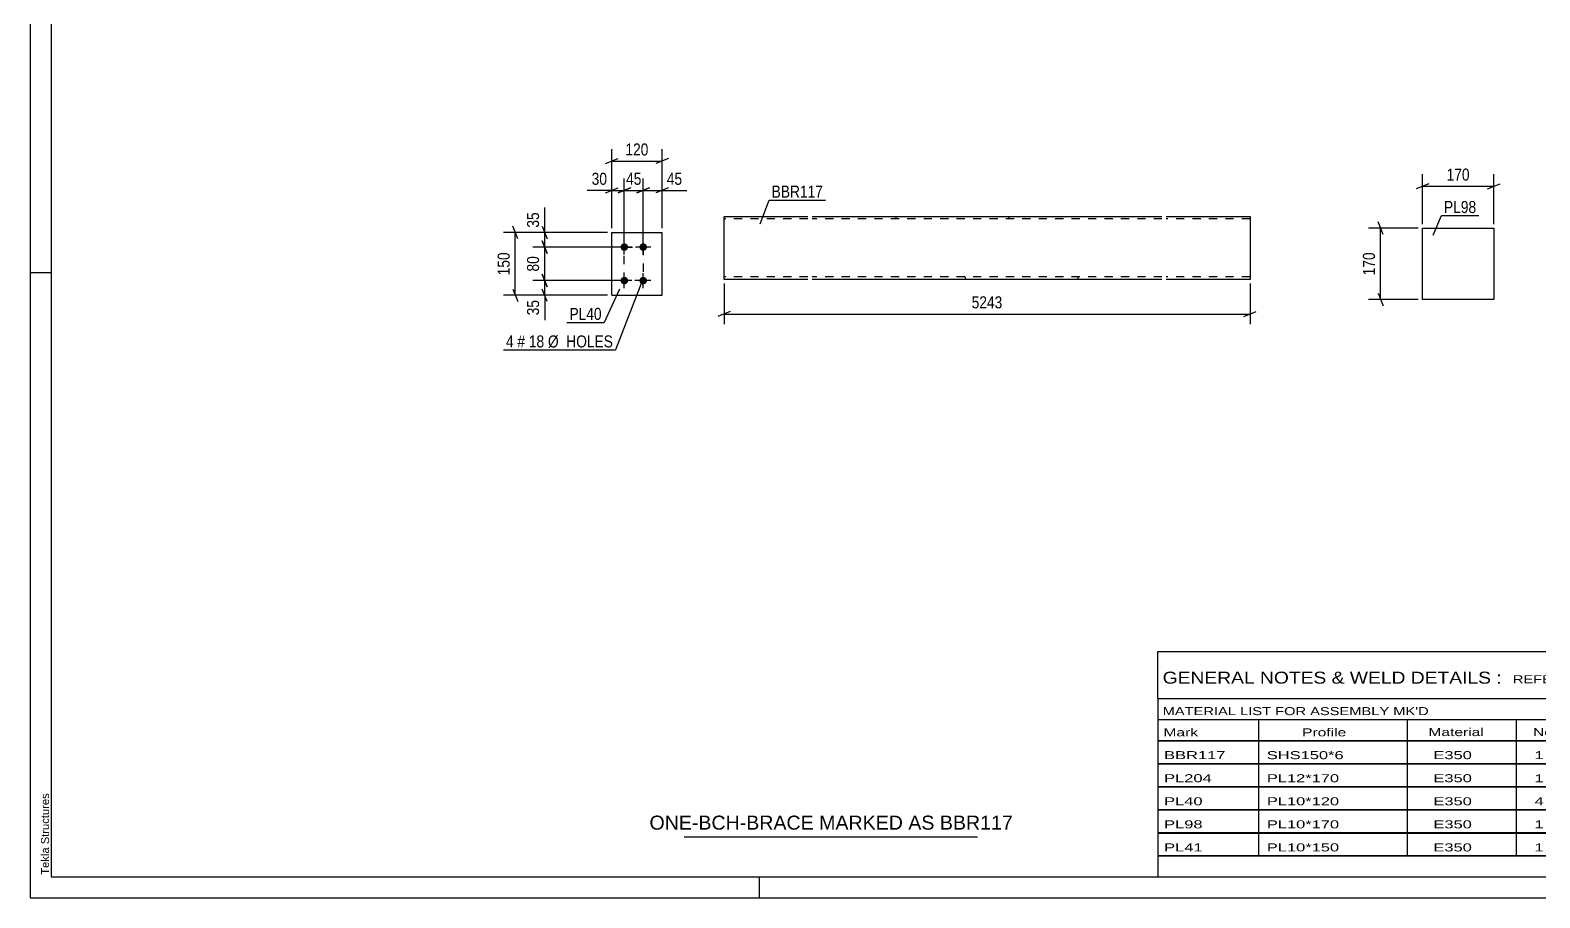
# Model space of a CAD drawing. Header units: millimetres. Extents: x 0 to 594, y 0 to 420.
# Drawn here: x 0 to 360.1, y 0 to 206.9 of the extents above; entities that cross this region are included whole.
import ezdxf

# ---------------------------------------------------------------- set-up
doc = ezdxf.new("R2010")
doc.units = ezdxf.units.MM
doc.linetypes.add('DXK_LINE_DOT2', pattern=[3.9198, 1.9599, -1.9599])
doc.styles.add('Arial', font='ARIAL.TTF', dxfattribs={"height": 0.2})
doc.styles.add('Arial Narrow', font='ARIALN.TTF', dxfattribs={"height": 0.2})

# ---------------------------------------------------------------- blocks, each defined once
blk = doc.blocks.new('Unknown-580611105-1130')
at = {"color": 5, "linetype": 'Continuous'}
for p, q in [((0, 420), (0, 0)), ((5, 415), (5, 5)), ((5, 149), (0, 149)), ((5, 5), (589, 5)), ((174, 0), (174, 5)), ((0, 0), (594, 0))]:
    blk.add_line(p, q, dxfattribs=at)
at = {"color": 174, "linetype": 'Continuous', "style": 'Arial'}
blk.add_text('Tekla Structures', height=1.9102, rotation=90, dxfattribs=at).set_placement((4.5, 5.5))
blk = doc.blocks.new('Part-580611105-2167 - 2161')
at = {"color": 2, "linetype": 'Continuous'}
for p, q in [((138.73, 143.67), (138.73, 158.67)), ((138.73, 158.67), (150.73, 158.67)), ((150.73, 143.67), (150.73, 158.67)), ((138.73, 143.67), (138.73, 143.67)), ((138.73, 143.67), (150.73, 143.67)), ((150.73, 143.67), (150.73, 143.67))]:
    blk.add_line(p, q, dxfattribs=at)
at = {"color": 7, "linetype": 'DXK_LINE_DOT2'}
for p, q in [((138.73, 158.67), (150.73, 158.67)), ((138.73, 143.67), (138.73, 143.67)), ((138.73, 143.67), (150.73, 143.67)), ((150.73, 143.67), (150.73, 143.67))]:
    blk.add_line(p, q, dxfattribs=at)
blk = doc.blocks.new('Bolt-580611105-2200 - 2161')
at = {"linetype": 'Continuous'}
for points in [[(141.73, 154.27), (141.54, 154.29), (141.37, 154.35), (141.2, 154.44), (141.06, 154.57), (140.95, 154.72), (140.88, 154.89), (140.84, 155.08), (140.84, 155.27), (140.88, 155.45), (140.95, 155.62), (141.06, 155.77), (141.2, 155.9), (141.37, 155.99), (141.54, 156.05), (141.73, 156.07), (141.92, 156.05), (142.1, 155.99), (142.26, 155.9), (142.4, 155.77), (142.51, 155.62), (142.59, 155.45), (142.63, 155.27), (142.63, 155.08), (142.59, 154.89), (142.51, 154.72), (142.4, 154.57), (142.26, 154.44), (142.1, 154.35), (141.92, 154.29)], [(146.23, 154.27), (146.04, 154.29), (145.87, 154.35), (145.7, 154.44), (145.56, 154.57), (145.45, 154.72), (145.38, 154.89), (145.34, 155.08), (145.34, 155.27), (145.38, 155.45), (145.45, 155.62), (145.56, 155.77), (145.7, 155.9), (145.87, 155.99), (146.04, 156.05), (146.23, 156.07), (146.42, 156.05), (146.6, 155.99), (146.76, 155.9), (146.9, 155.77), (147.01, 155.62), (147.09, 155.45), (147.13, 155.27), (147.13, 155.08), (147.09, 154.89), (147.01, 154.72), (146.9, 154.57), (146.76, 154.44), (146.6, 154.35), (146.42, 154.29)], [(141.73, 146.27), (141.54, 146.29), (141.37, 146.35), (141.2, 146.44), (141.06, 146.57), (140.95, 146.72), (140.88, 146.89), (140.84, 147.08), (140.84, 147.27), (140.88, 147.45), (140.95, 147.62), (141.06, 147.77), (141.2, 147.9), (141.37, 147.99), (141.54, 148.05), (141.73, 148.07), (141.92, 148.05), (142.1, 147.99), (142.26, 147.9), (142.4, 147.77), (142.51, 147.62), (142.59, 147.45), (142.63, 147.27), (142.63, 147.08), (142.59, 146.89), (142.51, 146.72), (142.4, 146.57), (142.26, 146.44), (142.1, 146.35), (141.92, 146.29)], [(146.23, 146.27), (146.04, 146.29), (145.87, 146.35), (145.7, 146.44), (145.56, 146.57), (145.45, 146.72), (145.38, 146.89), (145.34, 147.08), (145.34, 147.27), (145.38, 147.45), (145.45, 147.62), (145.56, 147.77), (145.7, 147.9), (145.87, 147.99), (146.04, 148.05), (146.23, 148.07), (146.42, 148.05), (146.6, 147.99), (146.76, 147.9), (146.9, 147.77), (147.01, 147.62), (147.09, 147.45), (147.13, 147.27), (147.13, 147.08), (147.09, 146.89), (147.01, 146.72), (146.9, 146.57), (146.76, 146.44), (146.6, 146.35), (146.42, 146.29)]]:
    blk.add_hatch(color=1, dxfattribs=at).paths.add_polyline_path(points)
at = {"color": 1, "linetype": 'Continuous'}
for p, q in [((143.53, 155.17), (139.93, 155.17)), ((141.73, 153.37), (141.73, 156.97)), ((148.03, 155.17), (144.43, 155.17)), ((146.23, 153.37), (146.23, 156.97)), ((141.73, 145.37), (141.73, 148.97)), ((146.23, 145.37), (146.23, 148.97)), ((143.53, 147.17), (139.93, 147.17)), ((148.03, 147.17), (144.43, 147.17))]:
    blk.add_line(p, q, dxfattribs=at)
blk = doc.blocks.new('Part-580611105-2404 - 2398')
at = {"color": 2, "linetype": 'Continuous'}
for p, q in [((332.13, 142.67), (332.13, 159.67)), ((332.13, 159.67), (349.13, 159.67)), ((349.13, 159.67), (349.13, 142.67)), ((349.13, 142.67), (332.13, 142.67))]:
    blk.add_line(p, q, dxfattribs=at)
blk = doc.blocks.new('Part-580611105-2436 - 2428')
at = {"color": 2, "linetype": 'Continuous'}
for p, q in [((165.51, 147.56), (165.51, 162.47)), ((165.51, 162.47), (185.51, 162.47)), ((186.51, 162.47), (269.99, 162.47)), ((270.99, 162.47), (290.99, 162.47)), ((290.99, 162.47), (290.99, 147.47)), ((165.51, 147.47), (165.51, 147.56)), ((185.51, 147.47), (165.51, 147.47)), ((269.99, 147.47), (186.51, 147.47)), ((290.99, 147.47), (270.99, 147.47))]:
    blk.add_line(p, q, dxfattribs=at)
at = {"color": 7, "linetype": 'DXK_LINE_DOT2'}
for p, q in [((206.51, 162.47), (206.51, 161.87)), ((233.37, 162.47), (233.37, 161.87)), ((185.51, 161.87), (165.51, 161.87)), ((269.99, 161.87), (186.51, 161.87)), ((290.99, 161.87), (270.99, 161.87)), ((165.51, 148.07), (165.51, 148.12)), ((185.51, 148.07), (165.51, 148.07)), ((269.99, 148.07), (186.51, 148.07)), ((223.13, 147.47), (223.13, 148.07)), ((249.99, 147.47), (249.99, 148.07)), ((290.99, 148.07), (270.99, 148.07)), ((290.99, 148.07), (290.99, 148.12))]:
    blk.add_line(p, q, dxfattribs=at)
blk = doc.blocks.new('Rectangle-580611105-2384 - 2161')
at = {"color": 1, "linetype": 'DXK_LINE_DOT2'}
blk.add_lwpolyline([(141.73, 155.17), (146.23, 155.17), (146.23, 147.17), (141.73, 147.17), (141.73, 155.17)], close=True, dxfattribs=at)
blk = doc.blocks.new('StraightDimension-580611105-2344 - 2161')
at = {"color": 7, "linetype": 'Continuous'}
for p, q in [((140.23, 168.07), (143.23, 169.27)), ((141.73, 156.17), (141.73, 171.52)), ((147.73, 169.27), (144.73, 168.07)), ((146.23, 156.17), (146.23, 171.52)), ((141.73, 168.67), (146.23, 168.67))]:
    blk.add_line(p, q, dxfattribs=at)
at = {"color": 0}
blk.add_wipeout([(146.41, 169.42), (146.41, 173.62), (141.55, 173.62), (141.55, 169.42)], dxfattribs=at)
at = {"color": 3, "style": 'Arial Narrow'}
blk.add_text('45', height=2.863, dxfattribs=at).set_placement((142.15, 170.02))
blk = doc.blocks.new('StraightDimension-580611105-2300 - 2161')
at = {"color": 7, "linetype": 'Continuous'}
for p, q in [((137.73, 158.67), (119.88, 158.67)), ((122.13, 160.17), (123.33, 157.17)), ((122.73, 155.17), (122.73, 158.67)), ((140.73, 155.17), (119.88, 155.17)), ((123.33, 153.67), (122.13, 156.67))]:
    blk.add_line(p, q, dxfattribs=at)
at = {"color": 0}
blk.add_wipeout([(121.98, 164.05), (117.78, 164.05), (117.78, 159.2), (121.98, 159.2)], dxfattribs=at)
at = {"color": 7, "linetype": 'Continuous'}
blk.add_line((122.73, 158.67), (122.73, 164.58), dxfattribs=at)
blk.add_line((122.73, 158.67), (122.73, 164.58), dxfattribs=at)
at = {"color": 3, "style": 'Arial Narrow'}
blk.add_text('35', height=2.863, rotation=90.0002, dxfattribs=at).set_placement((121.38, 159.8))
blk = doc.blocks.new('StraightDimension-580611105-2277 - 2161')
at = {"color": 7, "linetype": 'Continuous'}
for p, q in [((122.13, 148.67), (123.33, 145.67)), ((140.73, 147.17), (119.88, 147.17)), ((123.33, 142.17), (122.13, 145.17)), ((122.73, 143.67), (122.73, 147.17)), ((137.73, 143.67), (119.88, 143.67))]:
    blk.add_line(p, q, dxfattribs=at)
at = {"color": 0}
blk.add_wipeout([(121.98, 143.15), (117.78, 143.15), (117.78, 138.29), (121.98, 138.29)], dxfattribs=at)
at = {"color": 7, "linetype": 'Continuous'}
blk.add_line((122.73, 143.67), (122.73, 137.77), dxfattribs=at)
blk.add_line((122.73, 143.67), (122.73, 137.77), dxfattribs=at)
at = {"color": 3, "style": 'Arial Narrow'}
blk.add_text('35', height=2.863, rotation=90.0002, dxfattribs=at).set_placement((121.38, 138.89))
blk = doc.blocks.new('StraightDimension-580611105-2290 - 2161')
at = {"color": 7, "linetype": 'Continuous'}
for p, q in [((140.73, 155.17), (119.88, 155.17)), ((122.13, 156.67), (123.33, 153.67)), ((122.73, 147.17), (122.73, 155.17)), ((123.33, 145.67), (122.13, 148.67)), ((140.73, 147.17), (119.88, 147.17))]:
    blk.add_line(p, q, dxfattribs=at)
at = {"color": 0}
blk.add_wipeout([(121.98, 153.6), (117.78, 153.6), (117.78, 148.74), (121.98, 148.74)], dxfattribs=at)
at = {"color": 3, "style": 'Arial Narrow'}
blk.add_text('80', height=2.863, rotation=90.0002, dxfattribs=at).set_placement((121.38, 149.34))
blk = doc.blocks.new('StraightDimension-580611105-2314 - 2161')
at = {"color": 7, "linetype": 'Continuous'}
for p, q in [((137.73, 158.67), (112.88, 158.67)), ((116.33, 157.17), (115.13, 160.17)), ((115.73, 143.67), (115.73, 158.67)), ((115.13, 145.17), (116.33, 142.17)), ((137.73, 143.67), (112.88, 143.67))]:
    blk.add_line(p, q, dxfattribs=at)
at = {"color": 0}
blk.add_wipeout([(114.98, 154.51), (110.78, 154.51), (110.78, 147.83), (114.98, 147.83)], dxfattribs=at)
at = {"color": 3, "style": 'Arial Narrow'}
blk.add_text('150', height=2.863, rotation=90.0002, dxfattribs=at).set_placement((114.38, 148.43))
blk = doc.blocks.new('StraightDimension-580611105-2331 - 2161')
at = {"color": 7, "linetype": 'Continuous'}
for p, q in [((137.23, 168.07), (140.23, 169.27)), ((138.73, 159.67), (138.73, 171.52)), ((143.23, 169.27), (140.23, 168.07)), ((141.73, 156.17), (141.73, 171.52)), ((138.73, 168.67), (141.73, 168.67))]:
    blk.add_line(p, q, dxfattribs=at)
at = {"color": 0}
blk.add_wipeout([(138.21, 169.42), (138.21, 173.62), (133.35, 173.62), (133.35, 169.42)], dxfattribs=at)
at = {"color": 7, "linetype": 'Continuous'}
blk.add_line((138.73, 168.67), (132.83, 168.67), dxfattribs=at)
blk.add_line((138.73, 168.67), (132.83, 168.67), dxfattribs=at)
at = {"color": 3, "style": 'Arial Narrow'}
blk.add_text('30', height=2.863, dxfattribs=at).set_placement((133.95, 170.02))
blk = doc.blocks.new('StraightDimension-580611105-2354 - 2161')
at = {"color": 7, "linetype": 'Continuous'}
for p, q in [((144.73, 168.07), (147.73, 169.27)), ((146.23, 156.17), (146.23, 171.52)), ((152.23, 169.27), (149.23, 168.07)), ((150.73, 159.67), (150.73, 171.52)), ((146.23, 168.67), (150.73, 168.67))]:
    blk.add_line(p, q, dxfattribs=at)
at = {"color": 0}
blk.add_wipeout([(156.11, 169.42), (156.11, 173.62), (151.26, 173.62), (151.26, 169.42)], dxfattribs=at)
at = {"color": 7, "linetype": 'Continuous'}
blk.add_line((150.73, 168.67), (156.64, 168.67), dxfattribs=at)
blk.add_line((150.73, 168.67), (156.64, 168.67), dxfattribs=at)
at = {"color": 3, "style": 'Arial Narrow'}
blk.add_text('45', height=2.863, dxfattribs=at).set_placement((151.86, 170.02))
blk = doc.blocks.new('StraightDimension-580611105-2368 - 2161')
at = {"color": 7, "linetype": 'Continuous'}
for p, q in [((138.73, 159.67), (138.73, 178.52)), ((150.73, 159.67), (150.73, 178.52)), ((137.23, 175.07), (140.23, 176.27)), ((138.73, 175.67), (150.73, 175.67)), ((152.23, 176.27), (149.23, 175.07))]:
    blk.add_line(p, q, dxfattribs=at)
at = {"color": 0}
blk.add_wipeout([(148.07, 176.42), (148.07, 180.62), (141.39, 180.62), (141.39, 176.42)], dxfattribs=at)
at = {"color": 3, "style": 'Arial Narrow'}
blk.add_text('120', height=2.863, dxfattribs=at).set_placement((141.99, 177.02))
blk = doc.blocks.new('StraightDimension-580611105-2406 - 2398')
at = {"color": 7, "linetype": 'Continuous'}
for p, q in [((333.63, 170.27), (330.63, 169.07)), ((332.13, 160.67), (332.13, 172.52)), ((332.13, 169.67), (349.13, 169.67)), ((347.63, 169.07), (350.63, 170.27)), ((349.13, 160.67), (349.13, 172.52))]:
    blk.add_line(p, q, dxfattribs=at)
at = {"color": 0}
blk.add_wipeout([(343.97, 170.42), (343.97, 174.62), (337.29, 174.62), (337.29, 170.42)], dxfattribs=at)
at = {"color": 3, "style": 'Arial Narrow'}
blk.add_text('170', height=2.863, dxfattribs=at).set_placement((337.89, 171.02))
blk = doc.blocks.new('StraightDimension-580611105-2417 - 2398')
at = {"color": 7, "linetype": 'Continuous'}
for p, q in [((331.13, 159.67), (319.28, 159.67)), ((322.73, 158.17), (321.53, 161.17)), ((322.13, 142.67), (322.13, 159.67)), ((321.53, 144.17), (322.73, 141.17)), ((331.13, 142.67), (319.28, 142.67))]:
    blk.add_line(p, q, dxfattribs=at)
at = {"color": 0}
blk.add_wipeout([(321.38, 154.51), (317.18, 154.51), (317.18, 147.83), (321.38, 147.83)], dxfattribs=at)
at = {"color": 3, "style": 'Arial Narrow'}
blk.add_text('170', height=2.863, rotation=90.0002, dxfattribs=at).set_placement((320.78, 148.43))
blk = doc.blocks.new('StraightDimension-580611105-2441 - 2428')
at = {"color": 7, "linetype": 'Continuous'}
for p, q in [((165.51, 146.47), (165.51, 136.81)), ((290.99, 146.47), (290.99, 136.81)), ((167.01, 139.81), (164.01, 138.61)), ((165.51, 139.21), (290.99, 139.21)), ((289.49, 138.61), (292.49, 139.81))]:
    blk.add_line(p, q, dxfattribs=at)
at = {"color": 0}
blk.add_wipeout([(232.5, 139.96), (232.5, 144.16), (223.99, 144.16), (223.99, 139.96)], dxfattribs=at)
at = {"color": 3, "style": 'Arial Narrow'}
blk.add_text('5243', height=2.863, dxfattribs=at).set_placement((224.59, 140.56))
blk = doc.blocks.new('Unknown-580611105-4963')
at = {"color": 7, "linetype": 'Continuous'}
blk.add_line((156, 14.5), (226, 14.5), dxfattribs=at)
at = {"color": 7, "style": 'Arial'}
blk.add_text('ONE-BCH-BRACE MARKED AS BBR117', height=3.3428, dxfattribs=at).set_placement((147.73, 16.25))
blk = doc.blocks.new('Unknown-580611105-4962')
at = {"color": 7, "linetype": 'Continuous'}
for p, q in [((269, 58.75), (429, 58.75)), ((269, 47.5), (269, 58.75)), ((429, 58.75), (429, 47.5)), ((269, 47.5), (429, 47.5)), ((269, 47.5), (269, 42.5)), ((429, 47.5), (429, 42.5)), ((269, 42.5), (429, 42.5)), ((269, 42.5), (269, 37.5)), ((293, 42.5), (293, 37.5)), ((328.5, 42.5), (328.5, 37.5)), ((354.5, 42.5), (354.5, 37.5)), ((367.5, 42.5), (367.5, 37.5)), ((385, 42.5), (385, 37.5)), ((407, 42.5), (407, 37.5)), ((429, 42.5), (429, 37.5)), ((269, 37.5), (429, 37.5)), ((269, 37.45), (269, 32.05)), ((269, 37.45), (429, 37.45)), ((293, 37.5), (293, 32)), ((328.5, 37.5), (328.5, 32)), ((354.5, 37.5), (354.5, 32)), ((367.5, 37.5), (367.5, 32)), ((385, 37.5), (385, 32)), ((407, 37.5), (407, 32)), ((429, 37.45), (429, 32.05)), ((269, 32.05), (429, 32.05)), ((269, 31.95), (269, 26.55)), ((269, 31.95), (429, 31.95)), ((293, 32), (293, 26.5)), ((328.5, 32), (328.5, 26.5)), ((354.5, 32), (354.5, 26.5)), ((367.5, 32), (367.5, 26.5)), ((385, 32), (385, 26.5)), ((407, 32), (407, 26.5)), ((429, 31.95), (429, 26.55)), ((269, 26.55), (429, 26.55)), ((269, 26.45), (269, 21.05)), ((269, 26.45), (429, 26.45)), ((293, 26.5), (293, 21)), ((328.5, 26.5), (328.5, 21)), ((354.5, 26.5), (354.5, 21)), ((367.5, 26.5), (367.5, 21)), ((385, 26.5), (385, 21)), ((407, 26.5), (407, 21)), ((429, 26.45), (429, 21.05)), ((269, 21.05), (429, 21.05)), ((269, 20.95), (269, 15.55)), ((269, 20.95), (429, 20.95)), ((293, 21), (293, 15.5)), ((328.5, 21), (328.5, 15.5)), ((354.5, 21), (354.5, 15.5)), ((367.5, 21), (367.5, 15.5)), ((385, 21), (385, 15.5)), ((407, 21), (407, 15.5)), ((429, 20.95), (429, 15.55)), ((269, 15.55), (429, 15.55)), ((269, 15.45), (269, 10.05)), ((269, 15.45), (429, 15.45)), ((293, 15.5), (293, 10)), ((328.5, 15.5), (328.5, 10)), ((354.5, 15.5), (354.5, 10)), ((367.5, 15.5), (367.5, 10)), ((385, 15.5), (385, 10)), ((407, 15.5), (407, 10)), ((429, 15.45), (429, 10.05)), ((269, 10.05), (429, 10.05)), ((269, 10), (429, 10)), ((269, 10), (269, 5)), ((385, 10), (385, 5)), ((407, 10), (407, 5)), ((429, 10), (429, 5)), ((269, 5), (429, 5))]:
    blk.add_line(p, q, dxfattribs=at)
at = {"color": 7, "style": 'Arial Narrow'}
for s, height, width, p in [('GENERAL NOTES & WELD DETAILS :', 2.8633, 1.4, (270.15, 51.06)), ('REFER TYP DRAWING TYP-01', 1.9089, 1.6, (353.7, 51.16)), ("MATERIAL LIST FOR ASSEMBLY MK'D", 1.9089, 1.6, (270.15, 43.56)), ('BBR117', 1.909, 1.794707, (361.48, 43.47)), ('1', 1.91, 1.794707, (391.08, 43.56)), ('No. Required', 1.9089, 1.6, (400.41, 43.56)), ('Mark', 1.909, 1.7, (270.34, 38.5)), ('Profile', 1.909, 1.7, (303.41, 38.5)), ('Material', 1.909, 1.7, (333.54, 38.56)), ('No.', 1.909, 1.7, (358.5, 38.56)), ('Length', 1.909, 1.7, (369, 38.56)), ('Area', 1.909, 1.7, (391.5, 38.56)), ('Weight', 1.909, 1.7, (411, 38.56))]:
    blk.add_text(s, height=height, dxfattribs=dict(at, width=width)).set_placement(p)
at = {"color": 7, "linetype": 'Continuous', "style": 'Arial Narrow'}
for s, height, width, p in [('BBR117', 1.909, 1.794707, (270.5, 33.06)), ('SHS150*6', 1.909, 1.794707, (295, 33.06)), ('E350', 1.909, 1.794707, (334.74, 33.06)), ('1', 1.91, 1.794707, (358.86, 33.06)), ('5243', 1.909, 1.794707, (371.58, 33.06)), ('3.1', 1.909, 1.794707, (395.32, 33.06)), ('141.9', 1.909, 1.794707, (411.96, 33.06)), ('PL204', 1.909, 1.794707, (270.5, 27.56)), ('PL12*170', 1.909, 1.794707, (295, 27.56)), ('E350', 1.909, 1.794707, (334.74, 27.56)), ('1', 1.91, 1.794707, (358.86, 27.56)), ('683', 1.909, 1.794707, (373.77, 27.56)), ('0.3', 1.909, 1.794707, (395.32, 27.56)), ('10.9', 1.909, 1.794707, (414.14, 27.56)), ('PL40', 1.909, 1.794707, (270.5, 22.06)), ('PL10*120', 1.909, 1.794707, (295, 22.06)), ('E350', 1.909, 1.794707, (334.74, 22.06)), ('4', 1.91, 1.794707, (358.86, 22.06)), ('150', 1.909, 1.794707, (373.77, 22.06)), ('0.0', 1.909, 1.794707, (395.32, 22.06)), ('5.7', 1.909, 1.794707, (416.33, 22.06)), ('PL98', 1.909, 1.794707, (270.5, 16.56)), ('PL10*170', 1.909, 1.794707, (295, 16.56)), ('E350', 1.909, 1.794707, (334.74, 16.56)), ('1', 1.91, 1.794707, (358.86, 16.56)), ('170', 1.909, 1.794707, (373.77, 16.56)), ('0.1', 1.909, 1.794707, (395.32, 16.56)), ('2.3', 1.909, 1.794707, (416.33, 16.56)), ('PL41', 1.909, 1.794707, (270.5, 11.06)), ('PL10*150', 1.909, 1.794707, (295, 11.06)), ('E350', 1.909, 1.794707, (334.74, 11.06)), ('1', 1.91, 1.794707, (358.86, 11.06)), ('150', 1.909, 1.794707, (373.77, 11.06)), ('0.1', 1.909, 1.794707, (395.32, 11.06)), ('1.8', 1.909, 1.794707, (416.33, 11.06)), ('Total', 1.909, 1.7, (371.33, 6.5)), ('3.7', 1.909, 1.794707, (394.83, 6.5)), ('162.5', 1.909, 1.794707, (411.96, 6.5))]:
    blk.add_text(s, height=height, dxfattribs=dict(at, width=width)).set_placement(p)
blk = doc.blocks.new('Mark-580611105-2163 - 2161')
at = {"color": 0}
blk.add_wipeout([(136.32, 137.81), (136.32, 140.81), (128.64, 140.81), (128.64, 137.81)], dxfattribs=at)
blk.add_wipeout([(136.32, 137.81), (136.32, 140.81), (128.64, 140.81), (128.64, 137.81)], dxfattribs=at)
at = {"color": 30, "linetype": 'Continuous'}
for p in [(140.57, 145.17), (128.04, 137.21)]:
    blk.add_line(p, (136.92, 137.21), dxfattribs=at)
at = {"color": 3, "style": 'Arial Narrow'}
blk.add_text('PL40', height=2.863, dxfattribs=at).set_placement((128.64, 137.81))
blk = doc.blocks.new('Mark-580611105-2196 - 2161')
at = {"color": 0}
blk.add_wipeout([(115.32, 131.24), (115.32, 134.24), (113.5, 134.24), (113.5, 131.24)], dxfattribs=at)
blk.add_wipeout([(115.32, 131.24), (115.32, 134.24), (113.5, 134.24), (113.5, 131.24)], dxfattribs=at)
blk.add_wipeout([(118.05, 131.24), (118.05, 134.24), (116.22, 134.24), (116.22, 131.24)], dxfattribs=at)
blk.add_wipeout([(118.05, 131.24), (118.05, 134.24), (116.22, 134.24), (116.22, 131.24)], dxfattribs=at)
at = {"color": 3, "style": 'Arial Narrow'}
blk.add_text('4', height=2.86, dxfattribs=at).set_placement((113.5, 131.24))
at = {"color": 0}
blk.add_wipeout([(122.61, 131.24), (122.61, 134.24), (118.95, 134.24), (118.95, 131.24)], dxfattribs=at)
blk.add_wipeout([(122.61, 131.24), (122.61, 134.24), (118.95, 134.24), (118.95, 131.24)], dxfattribs=at)
at = {"color": 3, "style": 'Arial Narrow'}
blk.add_text('#', height=2.86, dxfattribs=at).set_placement((116.22, 131.24))
at = {"color": 0}
blk.add_wipeout([(139.04, 131.24), (139.04, 134.24), (123.51, 134.24), (123.51, 131.24)], dxfattribs=at)
blk.add_wipeout([(139.04, 131.24), (139.04, 134.24), (123.51, 134.24), (123.51, 131.24)], dxfattribs=at)
at = {"color": 7, "linetype": 'Continuous'}
for p in [(146.06, 147.26), (112.9, 130.64)]:
    blk.add_line(p, (139.64, 130.64), dxfattribs=at)
at = {"color": 3, "style": 'Arial Narrow'}
for s, p in [('18', (118.95, 131.24)), ('Ø  HOLES', (123.51, 131.24))]:
    blk.add_text(s, height=2.863, dxfattribs=at).set_placement(p)
blk = doc.blocks.new('Mark-580611105-2400 - 2398')
at = {"color": 0}
blk.add_wipeout([(344.94, 163.29), (344.94, 166.29), (337.27, 166.29), (337.27, 163.29)], dxfattribs=at)
blk.add_wipeout([(344.94, 163.29), (344.94, 166.29), (337.27, 166.29), (337.27, 163.29)], dxfattribs=at)
at = {"color": 30, "linetype": 'Continuous'}
for p, q in [((334.71, 158.01), (336.67, 162.69)), ((336.67, 162.69), (345.54, 162.69))]:
    blk.add_line(p, q, dxfattribs=at)
at = {"color": 3, "style": 'Arial Narrow'}
blk.add_text('PL98', height=2.863, dxfattribs=at).set_placement((337.27, 163.29))
blk = doc.blocks.new('Mark-580611105-2432 - 2428')
at = {"color": 0}
blk.add_wipeout([(189.12, 166.97), (189.12, 169.97), (176.88, 169.97), (176.88, 166.97)], dxfattribs=at)
blk.add_wipeout([(189.12, 166.97), (189.12, 169.97), (176.88, 169.97), (176.88, 166.97)], dxfattribs=at)
at = {"color": 30, "linetype": 'Continuous'}
for p, q in [((174.15, 160.72), (176.28, 166.37)), ((176.28, 166.37), (189.72, 166.37))]:
    blk.add_line(p, q, dxfattribs=at)
at = {"color": 3, "style": 'Arial Narrow'}
blk.add_text('BBR117', height=2.863, dxfattribs=at).set_placement((176.88, 166.97))

msp = doc.modelspace()

# ---------------------------------------------------------------- block references
for name in ['Unknown-580611105-1130', 'Part-580611105-2436 - 2428', 'Part-580611105-2167 - 2161', 'Part-580611105-2404 - 2398', 'Bolt-580611105-2200 - 2161', 'Rectangle-580611105-2384 - 2161', 'Unknown-580611105-4962', 'Unknown-580611105-4963']:
    msp.add_blockref(name, (0, 0))

# ---------------------------------------------------------------- next in the draw order: block references
for name in ['StraightDimension-580611105-2344 - 2161', 'StraightDimension-580611105-2406 - 2398', 'Mark-580611105-2432 - 2428', 'StraightDimension-580611105-2277 - 2161', 'StraightDimension-580611105-2441 - 2428']:
    msp.add_blockref(name, (0, 0))

# ---------------------------------------------------------------- next in the draw order: block references
for name in ['Mark-580611105-2400 - 2398', 'StraightDimension-580611105-2300 - 2161', 'StraightDimension-580611105-2417 - 2398']:
    msp.add_blockref(name, (0, 0))

# ---------------------------------------------------------------- next in the draw order: block references
msp.add_blockref('StraightDimension-580611105-2290 - 2161', (0, 0))

# ---------------------------------------------------------------- next in the draw order: block references
msp.add_blockref('StraightDimension-580611105-2314 - 2161', (0, 0))

# ---------------------------------------------------------------- next in the draw order: block references
for name in ['StraightDimension-580611105-2331 - 2161', 'Mark-580611105-2163 - 2161']:
    msp.add_blockref(name, (0, 0))

# ---------------------------------------------------------------- next in the draw order: block references
for name in ['StraightDimension-580611105-2354 - 2161', 'Mark-580611105-2196 - 2161']:
    msp.add_blockref(name, (0, 0))

# ---------------------------------------------------------------- next in the draw order: block references
msp.add_blockref('StraightDimension-580611105-2368 - 2161', (0, 0))

doc.saveas('drawing.dxf')
